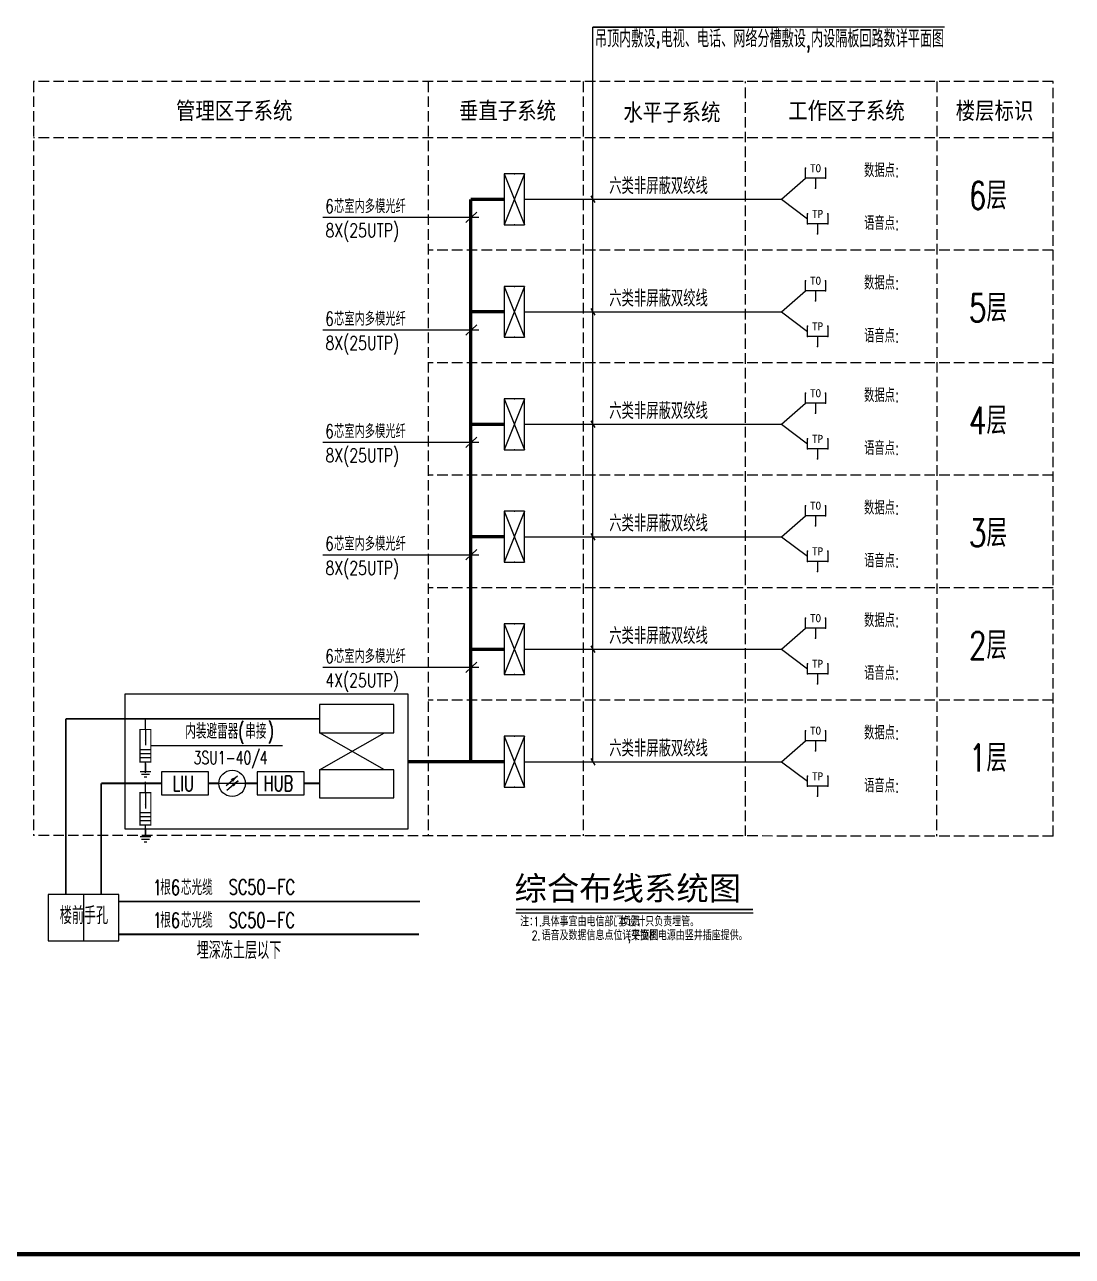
# Model space of a CAD drawing. Extents: x 552102 to 973302, y -80747 to 40012826.
# Drawn here: x 758774 to 783611, y 200272 to 229483 of the extents above; entities that cross this region are included whole.
import ezdxf
from ezdxf.enums import TextEntityAlignment as Align

# ---------------------------------------------------------------- set-up
doc = ezdxf.new("R2010")
doc.units = 0
doc.header["$LTSCALE"] = 1000
doc.header["$MEASUREMENT"] = 0
doc.linetypes.add('CONTINOUS', pattern=[0])
doc.linetypes.add('DASH', pattern=[0.35, 0.25, -0.1])
for name, color, linetype in [('06-主文本', 144, 'Continuous'), ('CS', 7, 'Continuous'), ('EQUIP-动力', 3, 'Continuous'), ('EQUIP-通讯', 3, 'Continuous'), ('TEL_TEXT', 7, 'Continuous'), ('TWT_TITLE', 7, 'Continuous'), ('WIRE-通讯', 4, 'TG_TP'), ('布线字体', 7, 'Continuous'), ('电气', 7, 'Continuous'), ('综合布线', 4, 'Continuous')]:
    doc.layers.add(name, color=color, linetype=linetype)
doc.styles.add('1030', font='COMPLEX.shx', dxfattribs={"width": 0.7, "bigfont": 'hztxt.shx'})
doc.styles.add('_TEL_DIM', font='simhei.ttf', dxfattribs={"width": 0.8, "height": 3.5})
doc.styles.get("Standard").update_dxf_attribs({"font": 'gbenor.shx', "bigfont": 'gbcbig.shx'})
doc.styles.add('STYLE1', font='romans.shx', dxfattribs={"width": 0.7, "bigfont": 'hztxt.shx'})
doc.styles.add('SYS', font='romans.shx', dxfattribs={"width": 0.7})
doc.styles.add('TG_LINETYPE', font='SIMPLEX', dxfattribs={"width": 0.8, "height": 3, "bigfont": 'HZTXT'})
doc.styles.add('黑体', font='simhei.ttf', dxfattribs={"width": 0.7})
doc.linetypes.add('BRA', pattern='A,2.8,-0.1,["B",_TEL_DIM,S=0.07,R=0,X=0,Y=-0.12],-0.25', length=3.15)
doc.linetypes.add('TG_TP', pattern='A,2,-0.78,["TP",TG_LINETYPE,S=0.1,R=0,X=-0.6,Y=-0.15],0', length=2.78)

# ---------------------------------------------------------------- blocks, each defined once
blk = doc.blocks.new('_ARROW1')
blk.add_solid([(0, 0), (-1, 0.26), (-1, -0.26)])
blk = doc.blocks.new('S_426')
at = {"color": 3, "const_width": 0.3}
blk.add_lwpolyline([(1.25, -7.5), (1.25, 0), (-1.25, 0), (-1.25, -7.5)], close=True, dxfattribs=at)
at = {"color": 3}
for points in [[(0, 0), (0, 2.5)], [(0, 0), (0, -1.83), (0, -3.65)], [(-1.25, -4.69), (1.25, -4.69)], [(-1.25, -5.62), (1.25, -5.62)], [(-1.25, -6.56), (1.25, -6.56)], [(0, -10), (0, -7.5)]]:
    blk.add_lwpolyline(points, dxfattribs=at)
blk.add_solid([(0, -3.65), (0.15, -2.6), (-0.21, -2.6)], dxfattribs=at)
at = {"color": 3, "linetype": 'Continuous', "style": 'SYS', "width": 0.7, "flags": 1}
for tag in ['XYVALUE', 'VALUE']:
    blk.add_attdef(tag, text='', height=0.02, dxfattribs=at).set_placement((2.5, 5.5), align=Align.MIDDLE)
blk = doc.blocks.new('$equip$00001310')
for points in [[(0, 0), (0, -0.375)], [(-0.25, -0.375), (0.25, -0.375)], [(-0.188, -0.5), (0.188, -0.5)], [(-0.062, -0.625), (0.062, -0.625)]]:
    blk.add_lwpolyline(points)
blk.add_point((0, 0))
at = {"flags": 9}
blk.add_attdef('A', (0, 0), '', height=0.00002, dxfattribs=at)
blk = doc.blocks.new('$equip$00001847')
for p, q in [((-0.5, 0.499), (-0.5, 0.999)), ((0.5, 0.999), (0.5, 0.499)), ((0.5, 0.499), (-0.5, 0.499)), ((0, 0.5), (0, 0))]:
    blk.add_line(p, q)
for p in [(-0.5, 0.999), (0.5, 0.999), (-0.5, 0.499), (0, 0), (0.5, 0.499)]:
    blk.add_point(p)
at = {"color": 7, "style": '_TEL_DIM'}
blk.add_attdef('$TEXT$', text='', height=0.4, dxfattribs=at).set_placement((0, 0.999), align=Align.MIDDLE_CENTER)
at = {"color": 7, "style": '_TEL_DIM', "flags": 1}
blk.add_attdef('A', text='', height=0.00002, dxfattribs=at).set_placement((0, 0), align=Align.MIDDLE_CENTER)
blk = doc.blocks.new('$equip$00001867')
for p, q in [((-0.5, 0.499), (-0.5, 0.999)), ((0.5, 0.999), (0.5, 0.499)), ((0.5, 0.499), (-0.5, 0.499)), ((0, 0.5), (0, 0))]:
    blk.add_line(p, q)
for p in [(-0.5, 0.999), (0.5, 0.999), (-0.5, 0.499), (0, 0), (0.5, 0.499)]:
    blk.add_point(p)
at = {"color": 7, "style": '_TEL_DIM'}
blk.add_attdef('$TEXT$', text='', height=0.4, dxfattribs=at).set_placement((0, 0.999), align=Align.MIDDLE_CENTER)
at = {"color": 7, "style": '_TEL_DIM', "flags": 1}
blk.add_attdef('A', text='', height=0.00002, dxfattribs=at).set_placement((0, 0), align=Align.MIDDLE_CENTER)
blk = doc.blocks.new('$equip$00001866')
for p, q in [((0.75, 0.3), (-0.75, 0.3)), ((-0.75, 0.3), (0.75, -0.3)), ((-0.75, -0.3), (0.75, 0.3)), ((-0.75, 0.3), (-0.75, -0.3)), ((0.75, -0.3), (0.75, 0.3)), ((-0.75, -0.3), (0.75, -0.3))]:
    blk.add_line(p, q)
for p in [(-0.75, 0), (0, 0.3), (0.75, 0), (0, -0.3)]:
    blk.add_point(p)
at = {"layer": 'TEL_TEXT', "style": '_TEL_DIM', "flags": 1}
blk.add_attdef('A', text='', height=0.00002, dxfattribs=at).set_placement((0, 0), align=Align.MIDDLE_CENTER)

msp = doc.modelspace()

# ---------------------------------------------------------------- linework, layer by layer
at = {"color": 1, "lineweight": -3}
for p in [(763259, 211490), (764283, 211490)]:
    msp.add_line(p, (763134, 211490), dxfattribs=at)
at = {"color": 1, "linetype": 'BRA'}
for points in [[(776720, 225341), (777286, 225839)], [(776720, 225341), (777335, 224876)], [(776720, 222673), (777286, 223171)], [(776720, 222673), (777335, 222209)], [(776720, 220006), (777286, 220504)], [(776720, 220006), (777335, 219541)], [(776720, 217338), (777286, 217836)], [(776720, 217338), (777335, 216874)], [(776720, 214671), (777286, 215168)], [(776720, 214671), (777335, 214206)], [(776720, 212003), (777286, 212501)], [(776720, 212003), (777335, 211538)]]:
    msp.add_lwpolyline(points, dxfattribs=at)
at = {"color": 2, "ltscale": 5}
for points in [[(772193, 225419), (772294, 225262)], [(772193, 222752), (772294, 222594)], [(772193, 220084), (772294, 219927)], [(772193, 217417), (772294, 217259)], [(772193, 214749), (772294, 214592)], [(772193, 212082), (772294, 211924)]]:
    msp.add_lwpolyline(points, dxfattribs=at)
at = {"layer": '06-主文本', "color": 7}
msp.add_line((770418, 208420), (776047, 208420), dxfattribs=at)
at = {"layer": '06-主文本', "color": 7, "const_width": 44.4}
msp.add_lwpolyline([(770423, 208497), (776041, 208497)], dxfattribs=at)
at = {"layer": 'CS', "color": 6, "linetype": 'Continuous', "lineweight": 25, "ltscale": 50}
for p, q in [((770626, 225341), (776720, 225341)), ((770626, 222673), (776720, 222673)), ((770626, 220006), (776720, 220006)), ((770626, 217338), (776720, 217338)), ((770626, 214671), (776720, 214671)), ((770626, 212003), (776720, 212003))]:
    msp.add_line(p, q, dxfattribs=at)
at = {"layer": 'TWT_TITLE', "const_width": 100}
msp.add_lwpolyline([(722802, 200322), (803402, 200322), (803402, 257722), (722802, 257722)], close=True, dxfattribs=at)
at = {"layer": 'WIRE-通讯', "linetype": 'Continuous', "const_width": 41}
for points in [[(765764, 213023), (759754, 213023)], [(759754, 213023), (759754, 208851)], [(760589, 211490), (762018, 211490)], [(760589, 211490), (760589, 208851)], [(763379, 211490), (763134, 211490)], [(764283, 211490), (764005, 211490)], [(765399, 211490), (765764, 211490)], [(768150, 208685), (761009, 208685)], [(768119, 207909), (761009, 207909)]]:
    msp.add_lwpolyline(points, dxfattribs=at)
at = {"layer": '布线字体', "linetype": 'DASH', "lineweight": -2}
for p, q in [((783155, 228132), (758985, 228132)), ((758985, 228132), (758985, 210252)), ((768339, 228132), (768339, 210247)), ((772017, 228132), (772013, 210244)), ((775861, 210242), (775861, 228132)), ((780399, 228132), (780394, 210239)), ((783155, 210237), (783155, 228132)), ((783155, 226798), (758985, 226798)), ((783155, 226798), (768339, 226798)), ((783155, 226798), (768339, 226798)), ((783155, 224131), (768339, 224131)), ((783155, 221463), (768339, 221463)), ((783155, 218796), (768339, 218796)), ((783155, 216128), (768339, 216128)), ((783155, 213461), (768339, 213461)), ((783155, 210237), (758985, 210252))]:
    msp.add_line(p, q, dxfattribs=at)
at = {"layer": '电气', "color": 0}
for p, q in [((772243, 212003), (772243, 229423)), ((772243, 229423), (776631, 229423)), ((780578, 229423), (772243, 229423))]:
    msp.add_line(p, q, dxfattribs=at)
at = {"layer": '电气'}
for p, q in [((765763, 211812), (767302, 212689)), ((767302, 211812), (765763, 212689)), ((764887, 212383), (761766, 212383)), ((763817, 211659), (763548, 211433)), ((763838, 211550), (763570, 211324)), ((763742, 211475), (763838, 211550)), ((760172, 208851), (760172, 207757))]:
    msp.add_line(p, q, dxfattribs=at)
at = {"layer": '电气', "color": 2}
msp.add_lwpolyline([(767863, 213606), (761147, 213606), (761147, 210413), (767863, 210413)], close=True, dxfattribs=at)
at = {"layer": '电气'}
for points in [[(767530, 213357), (765764, 213357), (765764, 212689), (767530, 212689)], [(767530, 211812), (765764, 211812), (765764, 211145), (767530, 211145)], [(763134, 211762), (762018, 211762), (762018, 211218), (763134, 211218)], [(765399, 211762), (764283, 211762), (764283, 211218), (765399, 211218)], [(761009, 208851), (759335, 208851), (759335, 207757), (761009, 207757)]]:
    msp.add_lwpolyline(points, close=True, dxfattribs=at)
msp.add_circle((763692, 211490), 313, dxfattribs=at)
at = {"layer": '综合布线', "color": 6, "linetype": 'Continuous', "ltscale": 0.83333}
for p, q in [((769232, 224790, 0), (769491, 225035, 0)), ((765844, 224913, 0), (769538, 224913, 0)), ((769232, 222122, 0), (769491, 222367, 0)), ((765844, 222245, 0), (769538, 222245, 0)), ((769232, 219455, 0), (769491, 219700, 0)), ((765844, 219578, 0), (769538, 219578, 0)), ((765844, 216910, 0), (769538, 216910, 0)), ((769232, 216787, 0), (769491, 217032, 0)), ((765844, 214243, 0), (769538, 214243, 0)), ((769232, 214120, 0), (769491, 214365, 0))]:
    msp.add_line(p, q, dxfattribs=at)
at = {"layer": '综合布线', "color": 6, "linetype": 'CONTINOUS', "lineweight": -3, "ltscale": 4, "const_width": 80.4}
for points in [[(769346, 225341), (769346, 212003)], [(770143, 225341), (770143, 225341), (770143, 225341), (769346, 225341)], [(770143, 222673), (770143, 222673), (770143, 222673), (769346, 222673)], [(770143, 220006), (770143, 220006), (770143, 220006), (769346, 220006)], [(770143, 217338), (770143, 217338), (770143, 217338), (769346, 217338)], [(770143, 214671), (770143, 214671), (770143, 214671), (769346, 214671)], [(769346, 212003), (767863, 212003)], [(770143, 212003), (770143, 212003), (770143, 212003), (769346, 212003)]]:
    msp.add_lwpolyline(points, dxfattribs=at)

# ---------------------------------------------------------------- block references
at = {"layer": 'EQUIP-动力', "xscale": -512.1200700001791, "yscale": 512.1200699999463, "zscale": 512.12007}
for p in [(761638, 211955), (761638, 210413)]:
    msp.add_blockref('$equip$00001310', p, dxfattribs=at)
at = {"layer": 'EQUIP-通讯', "color": 1, "xscale": 476.4184615379199, "yscale": 476.4184615383856, "zscale": 476.4184615384616}
for name, p, values in [('$equip$00001847', (777524, 225601), {'$TEXT$': 'TO'}), ('$equip$00001867', (777573, 224519), {'$TEXT$': 'TP'}), ('$equip$00001847', (777524, 222933), {'$TEXT$': 'TO'}), ('$equip$00001867', (777573, 221852), {'$TEXT$': 'TP'}), ('$equip$00001847', (777524, 220266), {'$TEXT$': 'TO'}), ('$equip$00001867', (777573, 219184), {'$TEXT$': 'TP'}), ('$equip$00001847', (777524, 217598), {'$TEXT$': 'TO'}), ('$equip$00001867', (777573, 216517), {'$TEXT$': 'TP'}), ('$equip$00001847', (777524, 214931), {'$TEXT$': 'TO'}), ('$equip$00001867', (777573, 213849), {'$TEXT$': 'TP'}), ('$equip$00001847', (777524, 212263), {'$TEXT$': 'TO'}), ('$equip$00001867', (777573, 211182), {'$TEXT$': 'TP'})]:
    msp.add_blockref(name, p, dxfattribs=at).add_auto_attribs(values)
at = {"layer": 'EQUIP-通讯', "xscale": 803.956153846113, "yscale": 803.956153846113, "zscale": 803.956153846113, "rotation": 270}
for p in [(770385, 225341), (770385, 222673), (770385, 220006), (770385, 217338), (770385, 214671), (770385, 212003)]:
    msp.add_blockref('$equip$00001866', p, dxfattribs=at)
at = {"layer": '电气', "xscale": -102.4240140002221, "yscale": 102.4240139999893, "zscale": 102.424014}
for p in [(761638, 212767), (761638, 211269)]:
    msp.add_blockref('S_426', p, dxfattribs=at)
at = {"layer": '电气', "xscale": 165.6614196365369, "yscale": 165.6614196356386, "zscale": 165.661419635712, "rotation": 37.84840000002253}
for p in [(763817, 211659), (763838, 211550)]:
    msp.add_blockref('_ARROW1', p, dxfattribs=at)

# ---------------------------------------------------------------- texts
at = {"color": 7, "style": 'STYLE1'}
for s, p in [('管理区子系统', (762362, 227197)), ('垂直子系统', (769070, 227197)), ('水平子系统', (772968, 227159)), ('工作区子系统', (776876, 227197)), ('楼层标识', (780846, 227197))]:
    msp.add_text(s, height=460.2, dxfattribs=at).set_placement(p)
at = {"color": 7, "style": 'STYLE1', "width": 0.75}
for s, height, p in [('数据点:', 324.8, (778674, 225866, 0)), ('六类非屏蔽双绞线', 389.8, (772632, 225464)), ('6层', 649.7, (781157, 225105)), ('6芯室内多模光纤', 324.8, (765898, 225012)), ('语音点:', 324.8, (778674, 224612, 0)), ('8X(25UTP)', 324.8, (765907, 224440)), ('数据点:', 324.8, (778674, 223199, 0)), ('六类非屏蔽双绞线', 389.8, (772632, 222797)), ('5层', 649.7, (781157, 222438)), ('6芯室内多模光纤', 324.8, (765898, 222344)), ('语音点:', 324.8, (778674, 221944, 0)), ('8X(25UTP)', 324.8, (765907, 221772)), ('数据点:', 324.8, (778674, 220531, 0)), ('六类非屏蔽双绞线', 389.8, (772632, 220129)), ('4层', 649.7, (781157, 219770)), ('6芯室内多模光纤', 324.8, (765898, 219677)), ('8X(25UTP)', 324.8, (765907, 219105)), ('语音点:', 324.8, (778674, 219277, 0)), ('数据点:', 324.8, (778674, 217864, 0)), ('六类非屏蔽双绞线', 389.8, (772632, 217462)), ('3层', 649.7, (781157, 217103)), ('6芯室内多模光纤', 324.8, (765898, 217009)), ('8X(25UTP)', 324.8, (765907, 216437)), ('语音点:', 324.8, (778674, 216609, 0)), ('数据点:', 324.8, (778674, 215196, 0)), ('六类非屏蔽双绞线', 389.8, (772632, 214794)), ('2层', 649.7, (781157, 214435)), ('6芯室内多模光纤', 324.8, (765898, 214342)), ('4X(25UTP)', 324.8, (765903, 213770)), ('语音点:', 324.8, (778674, 213942, 0)), ('数据点:', 324.8, (778674, 212529, 0)), ('六类非屏蔽双绞线', 389.8, (772632, 212126)), ('1层', 649.7, (781157, 211768)), ('语音点:', 324.8, (778674, 211274, 0))]:
    msp.add_text(s, height=height, dxfattribs=at).set_placement(p)
at = {"layer": 'TEL_TEXT', "style": '1030', "width": 0.7}
for s, height, p in [('内装避雷器', 358.5, (762583, 212546)), ('(', 358, (763838, 212546)), (')', 358, (764538, 212556)), ('串接', 358.5, (764005, 212546)), ('3SU1-40/4', 307.3, (762782, 211945)), ('LIU', 358.5, (762283, 211307)), ('HUB', 358.5, (764440, 211307)), ('1', 358, (761811, 208841)), ('根', 358, (761990, 208841)), ('6', 358, (762241, 208841)), ('芯光缆', 358.5, (762480, 208841)), ('SC50-FC', 358.5, (763614, 208853)), ('楼前手孔', 409.7, (759607, 208151)), ('1', 358, (761811, 208065)), ('根', 358, (761990, 208065)), ('6', 358, (762241, 208065)), ('芯光缆', 358.5, (762480, 208065)), ('SC50-FC', 358.5, (763612, 208065)), ('注：', 225.2, (770520, 208099)), ('1.', 225.2, (770835, 208099)), ('具体事宜由电信部门负责', 225.22, (771030, 208099)), ('本设计只负责埋管。', 225.2, (772847, 208099)), ('2.', 225.2, (770797, 207771)), ('语音及数据信息点位详平面图', 225.22, (771029, 207771)), ('.', 225, (772765, 208099)), ('交换机电源由竖井插座提供。', 225.22, (773146, 207771)), ('埋深冻土层以下', 409.7, (762851, 207324)), (',', 225, (773079, 207771))]:
    msp.add_text(s, height=height, dxfattribs=at).set_placement(p)
at = {"layer": '电气', "style": '1030', "width": 0.7}
for s, height, p in [('吊顶内敷设', 409.7, (772295, 228944)), ('电视、电话、网络分槽敷设,内设隔板回路数详平面图', 409.7, (773852, 228944)), (',', 410, (773729, 229044))]:
    msp.add_text(s, height=height, dxfattribs=at).set_placement(p)
at = {"layer": '电气', "style": '黑体'}
msp.add_text('综合布线系统图', height=563, dxfattribs=at).set_placement((770385, 208719))

doc.saveas('drawing.dxf')
